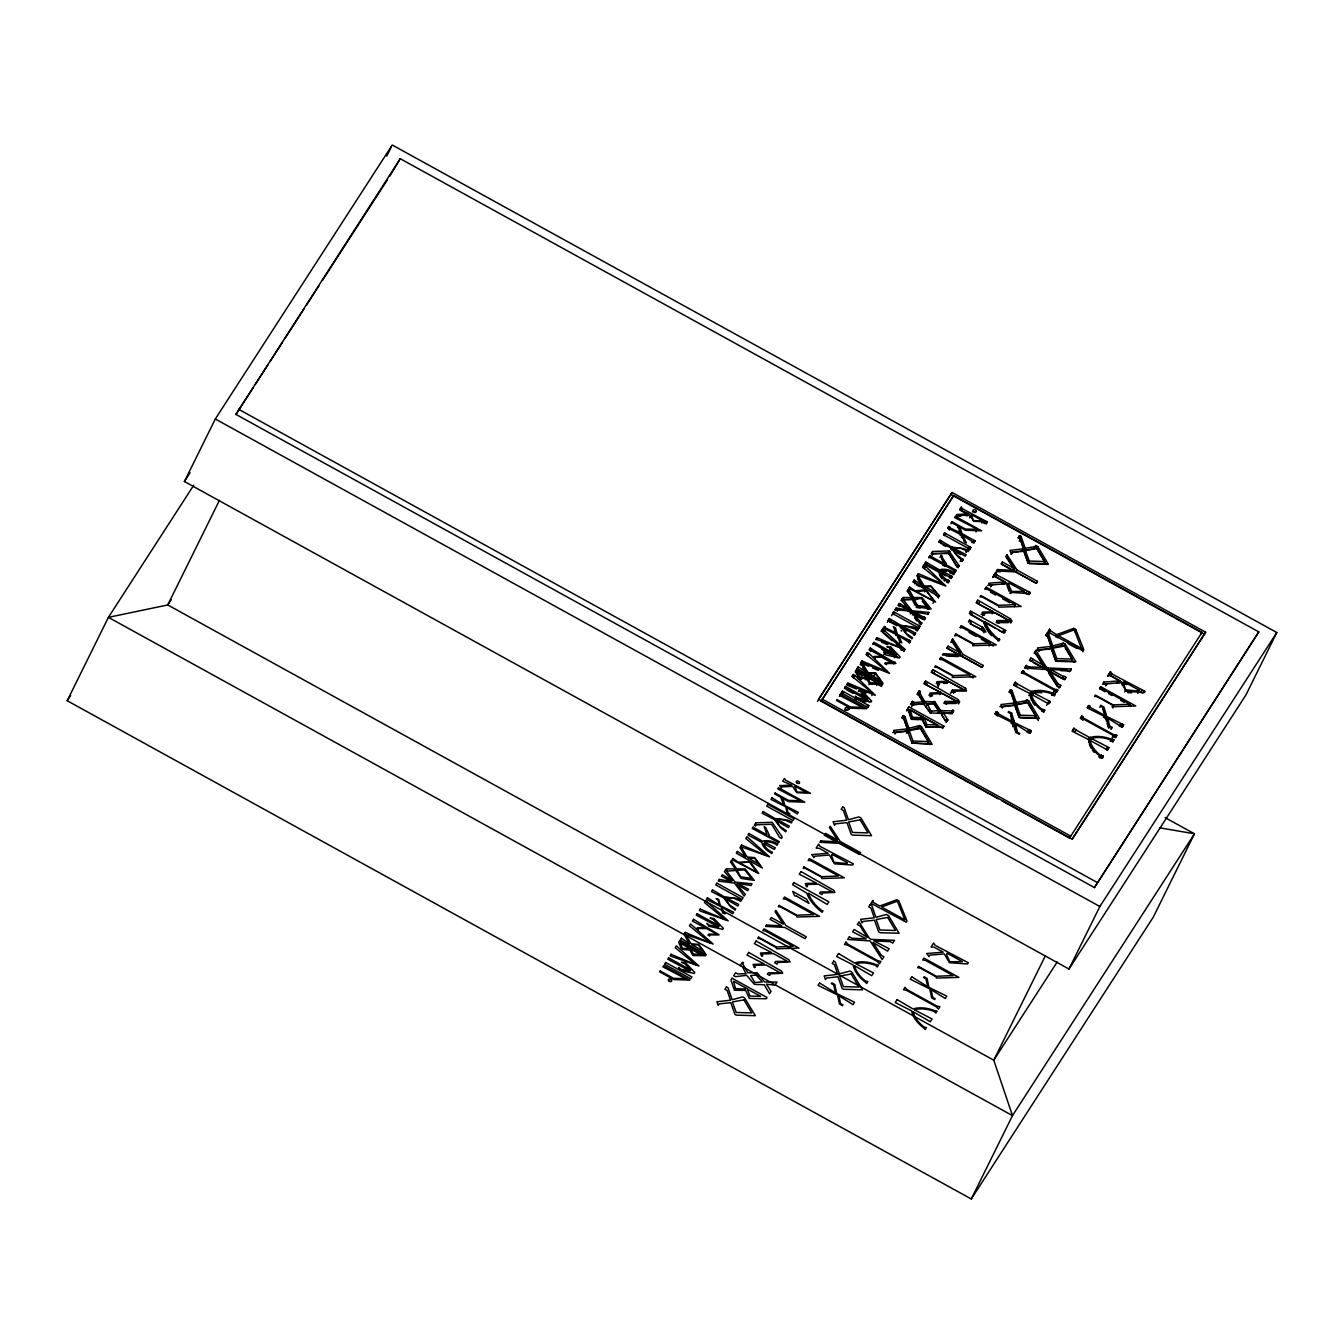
<?xml version="1.0" encoding="UTF-8"?>
<svg xmlns="http://www.w3.org/2000/svg" width="1344" height="1344" viewBox="0 0 1344 1344"><rect width="100%" height="100%" fill="white"/><g stroke="black" fill="none" stroke-linecap="round" stroke-linejoin="round"><path stroke-width="1.5" d="M1165.063 817.606L1194.463 833.801L1153.253 917.196L971.275 1198.982L67.2 700.728L108.41 617.35L193.721 485.251M184.414 481.522L215.309 418.992L392.246 145.018L1276.8 632.52L1245.888 695.05L1068.967 969.024L184.414 481.522L190.075 472.735M235.906 414.406L400.243 158.71L1258.79 631.882L1094.453 887.578L235.906 414.406L252.991 387.946M386.786 156.055L391.339 146.849M219.408 500.405L167.748 604.951L108.41 617.35L1012.486 1115.604L1194.463 833.801L1159.721 827.82M400.243 158.71L389.693 176.266M998.256 798.84L821.1 701.215L953.669 495.466L1202.04 632.352L1201.015 634.435M839.446 696.36L840.47 694.277L866.712 708.725L850.584 708.187L836.506 700.426L837.026 699.602L850.366 706.961L862.411 707.28L839.714 695.47L840.47 694.277M840.353 694.949L842.52 691.102L868.762 705.566L867.72 707.65L866.746 707.112L867.77 705.029M844.469 688.582L845.51 686.498L867.703 698.729L866.678 700.812M843.494 691.639L842.47 693.739L841.495 693.202M853.222 674.537L852.197 676.62L853.759 677.863L854.969 675.494L853.222 674.537L852.046 676.351L872.878 693.454L871.853 695.537M860.177 671.496L865.284 674.302L866.309 672.218L858.194 666.826L857.17 668.909L858.463 670.555M860.95 663.046L861.991 660.962L887.057 671.513L866.225 654.41L867.401 652.579L869.148 653.537L867.938 655.906L866.376 654.662L867.401 652.579M856.397 674.05L857.438 671.966L866.695 677.074L865.67 679.157M860.093 664.39L861.588 665.213L862.781 662.861L889.543 673.378L869.148 653.537M861.571 665.582L862.613 663.499L860.933 662.592L866.309 672.218M870.391 647.959L869.366 650.042L870.694 651.218L871.718 649.135L870.391 647.959L869.232 649.757L882.084 656.443L873.97 656.426L874.994 658.694L875.28 657.149L883.478 657.216L894.096 663.062L885.394 662.71L884.789 663.65L886.553 664.625L886.855 663.516L895.944 663.466L871.718 649.135M872.962 644.465L874.003 642.365L896.196 654.612L894.415 657.703M875.969 639.794L877.01 637.711L902.076 648.245L901.051 650.328M881.395 631.411L882.42 629.328L884.167 630.286L882.958 632.638L891.962 640.735M857.438 671.966L859.219 676.939L858.194 679.022L861.722 679.426M885.259 626.976L884.873 630.118L885.259 626.976L884.285 626.438L883.26 628.018L897.859 635.342L899.59 641.659L901.824 642.902L898.817 635.88L909.502 642.482L910.526 640.886L897.221 634.284L895.49 627.95L893.256 626.724L896.599 633.209L895.574 635.309M887.309 622.255L889.358 618.576L901.253 625.498L912.778 626.909A27.72 17.287 26.3 0 1 916.406 628.27L918.288 628.858L917.263 630.941L915.835 630.151L916.86 628.068M817.488 701.35L952.073 492.475L1205.652 632.218L1072.21 839.345M891.559 615.653L893.726 611.806L919.968 626.27L918.943 628.354L916.608 627.866M895.138 610.109L896.179 608.026L908.46 610.142L898.229 604.85L899.186 603.355L900.732 604.195L899.539 606.53L898.162 605.438M865.687 671.177L865.284 674.302M896.801 625.699L889.93 621.902L890.954 619.819M894.701 612.343L893.676 614.426L892.702 613.889M901.303 600.583L902.328 598.5L911.988 610.747L928.889 612.444L927.864 614.527M953.669 495.466L821.1 701.215M897.187 611.234L898.212 609.151M849.106 709.33L850.13 707.246M908.191 589.428L907.166 591.511L908.309 592.133L909.35 590.05L908.191 589.428L907.385 590.688L912.324 597.643L911.282 599.726L901.992 599.508M849.324 709.044L850.366 706.961M908.662 589.193L909.686 587.11L915.18 590.822L925.63 589.798L935.592 602.078L908.914 588.286L909.686 587.11M858.194 666.826L857.069 668.573L883.058 683.424L875.549 672.991L868.946 672.974L867.905 675.058L866.863 674.47L867.888 672.386L862.613 663.499M856.313 696.73L855.288 698.813L856.464 699.938L857.489 697.855L855.271 696.158L857.287 699.014L871.013 702.055L871.651 701.081L862.344 691.286L858.312 690.934L861.269 692.009L867.703 698.729M913.214 582.137L914.239 580.054L922.337 585.446L921.312 587.53M865.234 679.812L866.695 677.074M917.33 575.77L918.355 573.686L943.421 584.22L922.589 567.118L923.765 565.303L925.512 566.261L924.302 568.613L922.74 567.386L923.765 565.303M868.073 675.562L869.098 673.478L875.095 673.478L880.337 679.93L878.976 682.534M876.758 685.339L877.783 683.256L867.871 677.846L866.846 679.93M914.508 583.783L915.533 581.7M922.337 585.446L916.978 575.82L918.641 576.727L917.616 578.81L922.891 587.698L923.95 588.286L924.974 586.202L930.72 585.749L939.557 595.93L939.086 596.652L913.114 581.801L914.239 580.054M923.798 565.723L925.831 562.094L927.377 562.951L926.218 565.219L938.381 571.922A14.465 9.022 26.3 0 1 946.058 571.738M862.344 691.286L861.319 693.37L863.974 696.175M928.855 557.911L929.88 555.828L943.891 563.539L941.018 555.324L946.008 563.472L944.966 565.555L941.405 558.197L942.43 556.114M932.686 551.477L931.661 553.56L949.049 553.577L958.054 567.79L959.078 565.69L949.032 550.922L932.686 551.477L931.14 553.896L948.41 552.888L956.508 566.143L958.205 567.067L959.078 565.69M895.49 627.95L894.466 630.034L896.582 635.746M932.182 555.542L933.206 553.459M938.935 542.287L939.977 540.204L951.871 547.126L963.396 548.537A27.72 17.287 26.3 0 1 967.008 549.898L968.906 550.486L968.218 551.544L961.246 548.486L953.014 547.764L951.989 549.847L960.59 554.585M869.014 684.684L870.038 682.584L867.502 678.418M883.781 654.696L884.806 652.613L883.764 652.042L885.78 654.898L899.506 657.938L900.144 656.964L890.837 647.17L886.889 646.682L889.762 647.892L896.196 654.612M874.07 675.562L875.549 672.991M944.647 532.963L943.622 535.046L944.597 535.584L945.622 533.501L944.647 532.963L943.522 534.727L969.746 549.175L970.889 547.428L945.622 533.501M917.431 599.424L912.408 599.592L913.433 597.509L909.35 590.05M948.847 526.462L947.822 528.545L948.797 529.082L949.822 526.999L948.847 526.462L947.822 528.058L962.422 535.382L961.38 537.466M940.531 543.53L941.573 541.447M950.914 523.774L951.938 521.69L965.261 529.032L977.323 529.351L954.61 517.541L955.382 516.348L981.607 530.813L965.496 530.258L951.401 522.497L951.938 521.69M908.074 611.234L909.098 609.151L901.253 600.18L902.328 598.5M901.253 625.498L900.228 627.581L903.017 627.413M890.837 647.17L889.812 649.253L897.775 657.653M900.698 627.547L901.74 625.464M949.435 530.158L949.822 526.999M918.288 628.858L917.616 629.916L905.839 626.052L902.412 626.136L901.37 628.219L902.446 628.118M910.694 610.025L909.67 612.125L904.882 605.522M986.328 524.009L987.353 521.926L962.438 508.788L961.33 507.125L960.305 509.208L961.414 510.871L971.729 516.55M845.51 686.498L844.62 687.859L866.947 699.737L865.922 701.82L860.244 700.678M898.817 635.88L897.792 637.963M922.891 587.698L923.933 585.614L918.641 576.727M910.308 613.822L911.333 611.738L910.056 611.033L895.087 609.706L896.179 608.026M911.988 610.747L910.946 612.83L918.473 613.586M961.414 510.871L962.438 508.788M939.977 557.407L941.018 555.324M912.358 614.947L913.382 612.864L924.454 619.315L925.428 617.82L923.882 616.963L922.69 619.298L916.238 615.737M912.996 613.956L914.038 611.873L927.763 614.191L928.889 612.444M916.356 607.303L917.381 605.22M924.605 591.881L925.63 589.798M899.354 643.474L900.379 641.39M882.454 684.348L869.719 684.146L866.712 678.653L858.564 677.998L855.49 671.026L856.229 669.9L882.454 684.348L881.429 686.431L876.17 683.542M938.381 571.922L939.422 569.839A14.465 9.022 26.3 0 1 953.148 571.939L954.643 572.561L953.618 574.644L952.224 573.871L953.249 571.788M960.053 527.99L959.011 530.074L961.145 535.786L962.17 533.702L960.053 527.99L957.466 527.285L959.246 528.276L961.162 533.249L960.12 535.332M966.269 515.928L967.294 513.845M948.007 553.006L949.032 550.922M893.878 663.986L894.902 661.903M942.866 565.622L944.362 562.8M951.871 547.126L950.846 549.209L953.635 549.041M967.596 515.878L968.621 513.794L959.582 509.846L961.33 507.125M949.049 553.577L950.074 551.494M951.317 549.175L952.342 547.075M941.17 572.678A12.718 7.93 26.3 0 0 940.296 572.846L941.321 570.763L952.157 576.425L951.098 578.054L940.38 571.855L939.406 574.19A12.734 7.946 26.3 0 0 941.002 577.416M944.378 566.462L946.008 563.472M969.511 517.709L970.553 515.626L969.494 515.054L958.961 515.441L958.322 516.432L956.542 514.55L968.621 513.794M884.167 630.286L905.016 649.421L903.974 651.504L896.465 644.767M970.099 517.574L971.628 514.702L983.002 520.968L981.977 523.051M909.552 640.349L908.51 642.432L909.485 642.97L910.526 640.886M970.603 516.785L971.628 514.702M919.178 623.952L920.203 621.869L913.382 612.864M962.17 533.702L975.089 540.926L974.064 542.506L963.379 535.903L962.354 537.986M902.412 626.136L915.55 633.091L914.525 635.174L913.416 634.855L914.441 632.772M917.969 627.816L918.994 625.733M927.326 609.118L928.351 607.034L921.598 598.584L913.836 598.853L917.498 605.422L928.351 607.034M922.69 619.298L923.882 616.963M925.428 617.82L924.403 619.903L922.858 619.046M932.988 603.288L934.03 601.205L926.184 590.621L916.524 591.562L934.03 601.205M946.747 582.355L947.923 580.054L949.318 580.81L948.293 582.91L946.882 582.137M950.645 575.585L949.469 577.886L951.132 578.508L952.157 576.425M957.079 567.235L958.104 565.152M960.204 561.422L961.733 558.583L963.161 559.39L962.136 561.473L960.49 560.986M955.097 572.376L956.122 570.276L945.42 564.379M965.983 551.981L967.008 549.898M966.252 552.082L967.277 549.998M968.554 546.941L967.529 549.024L969.847 549.511L970.889 547.428M975.996 531.905L977.323 529.351M966.437 551.779L967.478 549.696M968.873 548.974L969.914 546.89M971.762 542.455L973.073 542.472L974.098 540.389M975.089 540.926L974.047 543.01L973.073 542.472M984.782 521.102L983.758 523.186L985.555 523.589L986.58 521.506M907.973 730.447L908.998 728.347L904.831 716.419L903.286 715.579L902.261 717.662L903.79 718.502L907.973 730.447L918.523 727.625L920.489 728.7L930.048 744.643M908.914 706.86L906.73 710.724L908.914 706.86L943.891 726.146L942.866 728.23L907.889 708.943M903.79 718.502L904.831 716.419M923.244 701.719L914.626 702.559L912.458 701.366L911.434 703.45L913.601 704.642L922.219 703.802L923.244 701.719L919.43 695.671L917.011 694.327L919.246 690.85L920.287 691.438L918.54 694.63L923.597 703.517L932.954 703.483L935.189 704.878L939.103 710.59L938.078 712.673M911.635 706.776L912.66 704.693L923.462 703.954L931.224 712.942L941.136 713.429L946.378 722.299L947.873 719.981L943.286 712.79L951.838 713.832L953.854 710.707L952.862 710.153L951.317 713.042L939.254 712.118L933.996 704.054L935.021 701.971L924.622 701.434L919.565 692.546L920.287 691.438M919.246 690.85L918.221 692.933L919.262 693.521M922.723 716.671L921.026 719.796L922.723 716.671L910.375 709.867L909.334 711.95L910.795 717.461M913.601 704.642L914.626 702.559M918.54 694.63L919.565 692.546M925.579 681.038L924.554 683.122L926.302 684.734L957.214 701.786L958.524 703.97L959.566 701.887L958.238 699.703L925.579 681.038L923.866 683.693L941.035 692.58L939.994 694.663M932.938 669.648L931.913 671.731L933.66 673.344L964.572 690.379L965.614 688.296L932.938 669.648L931.224 672.302L948.394 681.19L947.352 683.273L943.639 683.424M926.302 684.734L927.326 682.651M939.792 659.534L940.834 657.451L975.811 676.721L953.366 677.426L952.846 676.066L937.255 667.464L934.584 667.094L935.424 665.818L953.198 675.612L969.982 674.94L942.278 659.686L939.624 659.316L940.834 657.451M933.66 673.344L934.685 671.261M910.375 709.867L912.307 717.209L911.282 719.292L919.078 719.695M903.286 715.579L901.774 717.914L904.025 719.141L907.318 728.818L906.293 730.901L892.685 732.48M960.086 652.747L948.125 646.145L947.083 648.228L959.062 654.83L960.086 652.747L951.888 640.298L952.745 639.005L962.774 654.226L983.102 665.431L982.061 667.514L961.733 656.309L951.703 641.088L952.745 639.005M906.528 733.337L907.553 731.254L895.994 732.514L895.054 733.992L893.71 730.397L907.318 728.818M954.912 636.115L955.937 634.032L973.711 643.826L990.494 643.171L962.808 627.9L960.137 627.53L961.346 625.666L996.324 644.935L973.896 645.658L973.375 644.28L957.785 635.695L955.114 635.326L955.937 634.032M921.799 704.424L922.841 702.341M908.208 732.648L909.233 730.565L920.724 728.482L928.57 741.535L927.545 743.618L911.971 743.148L907.553 731.254M960.322 627.749L961.346 625.666M908.359 733.068L909.384 730.985M923.597 703.517L924.622 701.434M924.638 704.088L925.663 702.005M1003.968 629.53L1002.54 632.251L1004.64 632.554L1005.682 630.47L970.704 611.184L969.662 613.267L971.124 614.93L995.568 628.404M936.214 683.726L937.255 681.643L948.394 681.19M957.062 701.417L945.134 701.417L944.093 703.5L956.021 703.5L957.062 701.417L942.9 693.622L931.644 694.008L930.149 696.814L930.619 696.091M1010.47 618.811L1009.445 620.911L1010.755 623.095L1011.78 620.995L1010.47 618.811L977.81 600.163L976.786 602.246L978.533 603.859L1007.63 619.903M971.124 614.93L972.166 612.847M925.999 707.011L927.511 704.189L933.089 703.718M968.486 622.087L969.528 620.004L983.388 627.782L985.858 632.1L972.972 625.313M965.614 688.296L966.521 691.085L954.442 691.102L953.954 692.714L951.586 691.421L952.493 690.026L964.421 690.026L950.258 682.214L939.002 682.618L937.507 685.423L938.448 686.801M985.186 589.26L986.21 587.16L1021.188 606.446L998.76 607.152L998.239 605.791L982.632 597.19L979.978 596.82L980.801 595.543L998.575 605.338L1015.358 604.666L987.672 589.411L985.001 589.042L986.21 587.16M978.533 603.859L979.558 601.776M917.868 728.633L919.548 725.542L921.514 726.617L932.148 744.324L911.77 742.997M971.04 621.583L969.998 623.666L981.305 629.294M994.342 575.064L995.534 572.729L996.946 575.047L1030.193 592.502L1029.168 594.586L1025.707 593.544L1026.732 591.461M911.854 742.829L912.878 740.746M924.269 717.746L922.673 720.703L925.747 726.768L936.482 727.02L937.507 724.937L924.269 717.746L926.772 724.668L925.747 726.768M995.686 572.998L997.584 569.554L1013.057 570.394L1001.246 563.875L1002.439 562.044L1014.418 568.63L1013.376 570.713L1001.414 564.127L1002.439 562.044M911.971 743.148L912.996 741.065L909.233 730.565M920.489 728.7L921.514 726.617M932.954 703.483L933.979 701.4M990.662 586.942L991.687 584.858L990.746 586.32L988.747 583.246L1005.077 581.885L1004.035 583.968M1008.185 583.884L995.921 577.13L996.946 575.047M1007.059 554.887L1006.034 556.97L1016.047 572.191L1036.392 583.397L1037.417 581.314L1017.089 570.108L1007.059 554.887L1006.219 556.198L1014.418 568.63M927.511 704.189L930.619 710.556L929.594 712.639L930.636 713.21L931.661 711.127L939.103 710.59M948.125 646.145L946.932 647.993L958.742 654.494L957.718 656.578L946.109 655.956M1019.542 535.567L1018.5 537.65L1020.046 538.49L1024.212 550.435L1034.107 548.621L1035.804 545.53L1037.77 546.605L1048.404 564.312L1029.386 563.741L1028.026 562.985L1023.809 551.242L1012.25 552.502L1011.293 553.98L1009.966 550.385L1023.574 548.806L1020.264 539.129L1018.03 537.902L1019.542 535.567L1021.07 536.407L1025.254 548.335L1024.212 550.435M1011.226 554.585L1012.25 552.502M961.733 656.309L962.774 654.226M1020.046 538.49L1021.07 536.407M982.38 615.938L983.875 613.133L995.131 612.73L1009.294 620.542L1008.252 622.625L996.324 622.625L997.366 620.542L1009.294 620.542M1019.239 541.212L1020.264 539.129M952.174 677.695L953.198 675.612M982.85 615.216L983.875 613.133M1002.221 584.119L1003.246 582.036M939.254 712.118L940.279 710.035L935.021 701.971M972.686 645.91L973.711 643.826M981.019 629.748L982.346 627.194M940.296 712.69L941.321 710.606L952.342 710.959M984.161 623.935L985.186 621.852L1002.305 632.117M950.561 693.504L952.493 690.026M983.388 627.782L982.346 629.866L983.993 632.738M1023.574 548.806L1022.532 550.906L1010.873 552.25M947.873 719.981L946.075 721.627L941.842 715.495L942.883 713.412M992.225 613.788L993.25 611.705L976.097 602.818L977.81 600.163M953.417 693.185L954.442 691.102M1023.254 593.477L1024.296 591.394L1009.142 583.027L1007.362 586.27L1009.092 591.31M1008.101 585.11L1009.142 583.027M1025.489 550.553L1024.464 552.636L1028.227 563.136L1043.784 563.606L1044.826 561.523L1036.98 548.47L1025.489 550.553L1029.252 561.053L1044.826 561.523M1024.615 553.056L1025.64 550.973M1016.047 572.191L1017.089 570.108M946.075 721.627L947.1 719.544M951.317 713.042L952.862 710.153M957.214 701.786L958.238 699.703M1024.296 591.394L1011.696 591.461L1010.654 593.544L1009.68 593.006M1034.107 548.621L1035.804 545.53M1028.227 563.136L1029.134 560.734M1046.304 564.631L1036.728 548.688L1037.77 546.605M990.494 643.171L988.999 645.977L989.47 645.254M1014.334 606.749L1015.358 604.666M997.769 640.903L998.81 638.82L999.886 639.425L998.911 640.937L997.567 639.811A39.581 24.696 26.3 0 1 983.59 621.751L969.36 613.25L970.704 611.184M1028.143 594.014L1029.168 591.931M996.391 711.614L995.35 713.698L997.45 715.915L998.491 713.832L997.685 712.337L996.391 711.614L994.879 713.966L1014.384 723.66L1012.754 726.65L1013.342 725.743M996.66 714.42L997.685 712.337M1010.52 689.724L1009.495 691.807L1011.024 692.664L1015.207 704.592L1025.102 702.794L1026.782 699.686L1028.748 700.778L1039.382 718.469L1020.365 717.914L1019.004 717.158L1014.804 705.398L1003.229 706.675L1002.288 708.137L1000.944 704.542L1014.552 702.979L1011.259 693.302L1009.008 692.059L1010.52 689.724L1012.066 690.581L1016.232 702.509L1015.207 704.592M1015.392 682.198L1014.35 684.281L1016.4 686.062L1017.425 683.978L1015.392 682.198L1013.494 685.138L1030.142 693.638L1032.494 693.05M1011.024 692.664L1012.066 690.581M1022.801 670.723L1021.759 672.806L1023.07 673.529L1024.094 671.446L1022.801 670.723L1021.272 673.075L1024.38 673.73L1054.15 690.144L1056.25 692.362L1057.778 690.01L1054.67 689.354L1024.884 672.941L1024.094 671.446M1028.933 666.926L1026.211 665.431L1025.186 667.514L1027.908 669.01L1028.933 666.926L1043.112 667.447L1029.924 660.173L1030.949 658.09L1032.998 659.215L1031.974 661.298M1060.584 670.639L1070.328 671.042L1071.37 668.959L1047.967 668.002L1046.254 667.061L1035.871 650.462L1034.846 652.546L1045.229 669.144L1050.84 670.236M1052.772 645.926L1048.606 633.998L1047.06 633.142L1046.035 635.225L1047.581 636.082L1051.747 648.01L1062.298 645.187L1064.263 646.279L1065.288 644.196L1063.322 643.104L1052.772 645.926L1051.747 648.01M1049.614 629.194L1049.126 633.175L1050.403 630.706L1049.614 629.194L1047.85 631.932L1083.079 650.832L1083.835 649.656L1075.687 629.446L1073.722 628.37L1056.619 634.654L1055.578 636.737L1074.209 629.832L1082.794 651.739M1014.552 702.979L1013.527 705.062L999.919 706.625M1047.581 636.082L1048.606 633.998M1011.763 722.753L1011.259 723.526L1012.805 720.653L1010.537 713.597L1008.168 712.286L1008.672 711.497L1011.646 713.143L1010.621 715.226L1012.553 724.231L1016.215 726.264M1016.484 704.726L1015.442 706.81L1019.206 717.31L1034.779 717.78L1035.804 715.697L1027.958 702.626L1016.484 704.726L1020.23 715.226L1035.804 715.697M1015.594 707.23L1016.618 705.13M1012.553 724.231L1014.166 721.241L1011.646 713.143M1047.06 633.142L1045.565 635.477L1047.799 636.72L1051.092 646.397L1050.067 648.48L1036.459 650.042M1013.141 723.324L1014.166 721.241M1025.102 702.794L1026.782 699.686M1028.882 695.604L1029.907 693.521L1030.462 695.705A28.846 17.993 26.3 0 0 1041.65 710.287L1043.717 712.253L1044.742 710.17L1042.457 709.699A27.418 17.102 26.3 0 1 1031.436 694.361L1030.394 696.444A27.418 17.102 26.3 0 0 1031.99 700.963M1057.375 637.728L1058.417 635.645L1081.735 648.497M1030.142 693.638L1031.167 691.555L1033.519 690.967A28.846 17.993 26.3 0 1 1052.722 693.134L1055.359 693.756L1054.318 695.839M1035.871 650.462L1034.174 653.1L1036.896 654.595L1044.12 665.885L1043.095 667.968L1033.351 662.592M1053.024 648.144L1051.999 650.227L1055.746 660.727L1071.319 661.181L1072.344 659.098L1064.515 646.044L1053.024 648.144L1056.787 658.627L1055.746 660.727M1013.578 722.148L1031.369 730.901L1029.857 733.236L1015.661 724.366L1014.132 727.222L1015.829 732.53M1019.206 717.31L1020.113 714.907M1030.848 693.47L1031.873 691.387M1052.134 650.63L1053.175 648.547M1055.359 693.756L1054.082 695.705L1052.554 694.058A27.418 17.102 26.3 0 0 1032.696 692.395L1031.671 694.478A27.418 17.102 26.3 0 1 1033.267 694.075M1038.358 720.569L1027.723 702.862L1028.748 700.778M1045.229 669.144L1046.254 667.061M1046.942 670.085L1047.967 668.002M1061.642 646.212L1063.322 643.104M1049.698 671.076L1048.656 673.159L1057.157 686.062L1059.727 687.473L1060.752 685.39L1058.198 683.978L1049.698 671.076L1062.365 678.586M1071.37 668.959L1069.589 671.698L1067.035 670.286L1050.706 669.514L1049.681 671.597L1064.414 679.711L1065.926 677.376C1063.289 673.546 1061.575 682.097 1063.877 676.234M1055.628 660.391L1056.67 658.308M1072.697 630.454L1073.722 628.37M1074.646 631.529L1075.687 629.446M1028.261 730.246L1027.236 732.329L1030.344 732.984L1031.369 730.901M1029.034 732.262L1030.058 730.178M1042.843 709.128L1041.802 711.211M1046.455 705.281L1050.302 701.568L1032.696 692.395M1031.436 694.361L1047.715 703.332L1049.009 700.846M1052.722 693.134L1051.68 695.218L1052.419 694.781M1054.67 689.354L1053.629 691.438L1056.737 692.093L1057.778 690.01M1052.05 695.352L1053.444 692.698M1057.157 686.062L1058.198 683.978M1050.302 701.568L1049.278 703.651L1047.715 703.332M1055.443 691.37L1056.468 689.287M1065.926 677.376L1064.902 679.459L1062.852 678.317M1073.957 728.213L1072.932 730.296L1074.965 732.077L1076.006 729.994L1073.957 728.213L1072.058 731.153L1088.707 739.654L1091.059 739.066A28.846 17.993 26.3 0 1 1092.857 738.78M1112.664 736.747L1115.772 737.402L1116.797 735.319L1113.689 734.664L1083.919 718.25L1081.819 716.033L1080.794 718.116L1082.894 720.334M1082.088 718.838L1083.13 716.755M1088.623 705.499L1087.598 707.582L1088.892 708.305L1089.934 706.222L1088.623 705.499L1087.111 707.851L1106.616 717.528L1105.591 719.628M1099.728 688.8L1100.753 686.717L1135.73 706.003L1113.302 706.709L1112.782 705.331L1097.191 696.746L1094.52 696.377L1095.343 695.083L1113.118 704.878L1129.901 704.222L1102.214 688.951L1100.702 689.22M1120.039 680.786L1103.71 682.147L1102.685 684.23L1121.148 682.567L1126.238 691.32L1144.399 692.58L1145.155 691.404L1111.908 673.949L1110.497 671.63L1107.91 675.646L1110.967 675.797L1120.039 680.786L1119.014 682.886M1107.742 676.385L1110.497 671.63M1105.625 685.843L1106.65 683.76L1105.709 685.222L1103.71 682.147M1126.642 684.718L1110.883 676.032L1111.908 673.949M1099.879 707.465L1100.904 705.382L1103.894 707.028L1106.414 715.126L1105.373 717.209L1102.87 709.111M1088.707 739.654L1089.749 737.57L1092.101 736.982A28.846 17.993 26.3 0 1 1111.286 739.15L1113.924 739.771L1112.899 741.854L1110.749 740.678M1089.413 739.486L1090.438 737.402M1117.183 683.021L1118.208 680.938M1088.976 742.459L1090.001 740.376L1106.297 749.347L1107.842 749.666L1108.867 747.583L1091.261 738.41L1090.236 740.494M1103.508 717.41L1105.037 714.538L1102.786 707.465L1100.4 706.154L1100.904 705.382M1138.217 692.378L1137.679 693.218L1139.258 690.295L1124.105 681.946L1122.324 685.171L1123.063 684.029M1112.093 706.978L1113.118 704.878M1112.782 708.002L1113.823 705.902M1106.414 715.126L1105.826 716.033L1123.601 724.769L1122.089 727.121L1107.91 718.25L1106.364 721.106L1106.868 720.334M1124.642 691.908L1125.667 689.825L1123.366 683.088L1124.105 681.946M1107.91 718.25L1109.657 726.096L1108.632 728.179L1106.935 722.887M1111.001 729.49L1112.042 727.406L1109.657 726.096M1098.703 756.79A27.418 17.102 26.3 0 0 1099.997 757.814L1101.408 755.143L1103.323 756.185L1102.282 758.268L1100.148 757.092M1100.383 757.226L1101.408 755.143M1106.297 749.347L1107.574 746.878M1110.262 741.233L1111.286 739.15M1112.16 737.537L1113.689 734.664M1111.639 739.284L1110.614 741.367L1111.135 740.09A27.418 17.102 26.3 0 0 1091.261 738.41M1110.984 740.796L1112.009 738.713M1128.876 706.306L1129.901 704.222M1114.478 736.68L1115.503 734.597M1120.493 724.13L1119.468 726.214L1122.576 726.869L1123.601 724.769M1121.282 726.146L1122.307 724.063M1137.158 690.514L1140.67 692.446L1141.694 690.362M1001.918 800.856L1069.488 838.102L1070.513 836.018L822.142 699.132M1144.147 690.833L1143.106 692.916L1140.67 692.446M1045.43 955.651L993.77 1060.198L1012.486 1115.604L971.275 1198.982M1094.453 887.578L1258.79 631.882M1068.967 969.024L1099.862 906.494L1276.8 632.52M255.276 384.418L267.809 365.014M270.077 361.486L282.61 342.082M284.894 338.554L304.248 308.566M306.533 305.038L319.066 285.634M322.476 280.342L387.408 179.794M67.2 700.728L70.61 695.436M171.142 599.693L167.748 604.951L993.77 1060.198L1057.157 962.052M952.073 492.475L818.53 699.266L1072.109 839.009L1205.652 632.218M842.52 691.102L841.378 692.866L867.619 707.33L868.762 705.566M861.991 660.962L861.118 662.306L862.613 663.13M874.003 642.365L873.113 643.726L895.44 655.603L884.806 652.613M877.01 637.711L876.137 639.038L877.632 639.862L905.016 649.421M882.42 629.328L881.244 631.142L883.142 632.369M889.358 618.576L888.334 620.172L900.581 626.556L907.385 635.258A27.72 17.287 26.3 0 0 910.409 637.56L911.87 638.82L912.542 637.762L906.326 633.545L901.723 627.194L914.592 634.586L915.55 633.091M893.726 611.806L892.601 613.57L918.826 628.034L919.968 626.27M918.355 573.686L917.498 575.014L918.977 575.837L945.907 586.102L925.512 566.261M925.831 562.094L924.84 563.64L938.65 571.015A14.465 9.022 26.3 0 0 947.184 581.179L948.494 582.103L949.318 580.81M929.88 555.828L929.09 557.054L955.517 571.234L956.122 570.276M939.977 540.204L938.952 541.8L951.182 548.184L958.003 556.886A27.72 17.287 26.3 0 0 961.01 559.188L962.472 560.448L963.161 559.39M900.732 604.195L909.098 609.151M927.377 562.951L939.422 569.839M854.969 675.494L875.364 695.335L846.938 684.264L847.812 682.92L872.878 693.454M882.991 632.1L902.076 648.245M926.218 565.219L924.806 564.178M869.098 673.478L880.018 680.45M896.599 633.209L885.898 628.034M961.162 533.249L950.46 528.074M962.422 535.382L964.152 541.699L966.386 542.926L963.043 536.441M983.002 520.968L973.795 520.632L971.124 515.474M947.923 580.054L947.772 580.272A12.734 7.946 26.3 0 1 940.43 572.107L940.38 571.855M961.733 558.583L956.155 554.383L952.342 548.822L965.21 556.198L966.168 554.719L953.014 547.764M954.643 572.561L953.82 573.838L952.56 572.846A12.718 7.93 26.3 0 0 941.321 570.746M987.353 521.926L973.526 521.287L970.553 515.626M740.174 965.714L742.409 962.237L743.45 962.808L742.728 963.934L747.785 972.804L757.142 972.77L764.484 981.977L777.017 982.078L775.001 985.202L766.45 984.161L771.036 991.351L769.541 993.67L764.299 984.816L754.387 984.329L746.642 975.324L735.42 976.685L733.69 975.744L735.622 972.737L737.789 973.93L746.004 973.711L742.594 967.042M912.458 701.366L910.526 704.357L912.66 704.693M995.534 572.729L992.947 576.744L995.988 576.895L1005.077 581.885M997.584 569.554L996.71 570.914L1015.896 571.956L1036.224 583.162L1037.417 581.314M950.863 642.398L951.703 641.088M992.729 577.567L994.51 574.812L995.921 577.13M937.255 681.643L938.498 684.852L939.473 684.718L938.532 683.34M931.644 694.008L932.114 696.108L931.14 696.259L929.897 693.05L941.035 692.58M919.548 725.542L908.998 728.347M945.134 701.417L944.227 702.811L946.596 704.122L947.083 702.509L959.566 701.887M997.366 620.542L996.458 621.936L998.81 623.246L999.314 621.634L1011.78 620.995M998.81 638.82L998.592 639.156A37.884 23.638 26.3 0 1 985.186 621.852M943.891 726.146L943.102 727.356L926.15 727.037L922.572 719.057L911.282 718.855L907.754 708.641M983.102 665.431L981.91 667.262L961.582 656.057L942.396 655.015L943.27 653.654L958.742 654.494M1005.682 630.47L1004.002 633.058L999.046 630.319M1030.193 592.502L1029.437 593.678L1011.276 592.418L1006.186 583.666L987.722 585.329M1026.211 665.431L1024.514 668.069L1046.959 669.564L1058.988 688.128L1060.752 685.39M1030.949 658.09L1029.437 660.442L1031.738 661.181M1050.403 630.706L1056.619 634.654M1032.998 659.215L1044.12 665.885M1012.805 720.653L1012.301 721.442L998.491 713.832M1014.384 723.66L1016.299 732.665L1019.29 734.311L1019.794 733.522L1017.408 732.211L1015.661 724.366M1043.482 712.135L1044.742 710.17M1081.819 716.033L1080.307 718.385L1083.415 719.04L1113.185 735.454L1115.285 737.654L1116.797 735.319M1100.753 686.717L1099.543 688.582L1104.97 691.69M1105.037 714.538L1104.533 715.327L1090.723 707.717L1089.934 706.222M1106.616 717.528L1108.548 726.55L1111.522 728.196L1112.042 727.406M1139.258 690.295L1138.704 691.135L1125.667 689.825M1099.997 757.814L1100.215 756.302A28.846 17.993 26.3 0 1 1089.043 741.72L1088.472 739.536M1106.062 749.213L1107.103 750.322L1108.867 747.583M1102.063 758.15L1103.323 756.185M1112.664 741.72L1113.924 739.771M1069.488 838.102L1202.04 632.352M1025.254 548.335L1035.149 546.538M1016.232 702.509L1026.127 700.711M1051.092 646.397L1037.501 647.959L1038.828 651.554L1039.786 650.076L1051.344 648.816L1055.544 660.559L1056.922 661.315L1075.922 661.886L1065.288 644.196M951.989 549.847L953.064 549.746M993.25 611.705L982.128 612.175L983.371 615.384L984.346 615.233L983.405 613.855M981.086 614.258L984.799 614.09M928.855 695.134L932.568 694.982M955.718 516.314L960.994 516.113M913.433 597.509L921.967 597.542L931.123 608.983L917.851 607.034L912.727 599.105L904.31 599.676L903.017 597.425L912.324 597.643M951.468 692.11L955.433 692.11M926.772 724.668L937.507 724.937M1056.787 658.627L1072.344 659.098M912.996 741.065L928.57 741.535M912.307 717.209L922.051 717.713M996.559 571.637L1000.423 571.838M1127.633 692.58L1131.648 692.832M870.038 682.584L877.783 683.256M859.219 676.939L866.275 677.729M916.457 607.505L920.086 608.042M857.489 697.855L866.947 699.737M881.765 642.23L887.544 644.65M862.882 663.869L868.678 666.288M872.525 667.918L878.321 670.354M846.77 685.003L856.414 689.052M860.278 690.682L866.057 693.118M951.048 494.558L1204.627 634.301M1034.762 547.613L1036.728 548.688M942.262 544.471L945.689 546.37M1011.696 591.461L1008.386 584.186M990.427 592.15L995.669 595.039M1002.674 598.886L1009.663 602.75M942.127 573.854L945.806 575.87M1068.144 643.658L1077.115 648.598M923.933 585.614L924.974 586.202M916.205 584.724L919.615 586.606M1108.464 693.622L1111.975 695.554M1120.711 700.375L1124.206 702.307M1127.7 704.222L1131.211 706.154M1050.706 669.514L1063.625 676.637M969.058 632.57L976.063 636.418M981.305 639.324L993.552 646.061M914.038 611.873L923.731 617.215M1104.785 718.116L1108.464 720.149M920.203 621.869L922.118 622.927L920.993 624.674L911.333 611.738M1017.425 683.978L1031.167 691.555M903.101 629.16L906.528 631.058M1025.758 701.77L1027.723 702.862M1076.006 729.994L1089.749 737.57M969.528 675.914L973.022 677.846M883.26 628.522L884.234 629.059M881.496 649.169L890.047 653.873M881.395 657.115L890.316 662.021M951.821 712.236L952.829 712.79M940.279 710.035L941.321 710.606M867.888 672.386L868.946 672.974M930.619 710.556L931.661 711.127M855.187 671.983L862.193 675.83M865.687 677.762L869.182 679.694M846.182 689.522L853.02 693.286M238.476 409.198L1097.023 882.37M215.309 418.992L1099.862 906.494M888.334 620.659L889.93 621.902M866.628 698.964L869.282 701.77M935.878 594.787L938.532 598.013M922.236 601.272L928.788 609.437M914.626 617.954L916.91 620.962M926.906 708.422L928.704 711.228M1109.472 673.714L1110.883 676.032M1065.322 648.043L1073.839 662.206M862.63 667.363L866.863 674.47M912.946 601.188L915.499 605.774M909.132 593.628L912.408 599.592M901.102 630.202L901.622 631.142M969.528 620.004L971.443 624.473M949.754 572.897A14.465 9.022 26.3 0 1 950.947 573.418M972.367 511.879A1.781 1.109 26.3 0 1 975.022 512.585M1101.022 755.731A27.418 17.102 26.3 0 1 1090.001 740.376M844.754 709.817A1.781 1.109 26.3 0 1 846.787 710.354M1094.167 752.371A27.418 17.102 26.3 0 1 1092.353 750.002M1091.395 748.49A27.418 17.102 26.3 0 1 1089.362 743.954M1034.662 705.18A27.418 17.102 26.3 0 1 1032.83 702.475M1034.275 692.765A28.846 17.993 26.3 0 1 1041.701 692.748M944.798 581.129A12.734 7.946 26.3 0 1 943.908 580.44M942.295 578.962A12.734 7.946 26.3 0 1 941.606 578.206M991.603 635.762A37.884 23.638 26.3 0 1 986.194 628.37M985.421 626.892A37.884 23.638 26.3 0 1 984.732 625.414M660.19 970.99L659.669 971.796L673.747 979.558L689.875 980.112L663.65 965.647L662.878 966.84L685.574 978.65L673.529 978.331L660.19 970.99M665.683 962.489L664.558 964.253L690.782 978.701L691.925 976.937L665.683 962.489M668.674 957.869L667.783 959.23L690.11 971.107L680.652 969.226L678.434 967.529L680.45 970.385L694.193 973.442L694.814 972.451L685.507 962.674L681.475 962.304L684.432 963.379L690.866 970.099L668.674 957.869M670.975 954.29L670.118 955.634L671.597 956.458L698.981 966.017L676.385 945.907L675.209 947.738L696.041 964.841L670.975 954.29M679.392 941.27L678.653 942.413L681.744 949.368L689.875 950.04L692.882 955.517L705.617 955.718L679.392 941.27M681.374 938.196L680.249 939.943L706.222 954.794L698.729 944.378L691.051 943.774L685.776 934.886L683.911 934.248L689.472 943.606L681.374 938.196M685.154 932.35L684.298 933.677L685.776 934.5L713.16 944.059L690.564 923.95L689.388 925.781L710.22 942.883L685.154 932.35M693.554 919.33L692.395 921.127L705.247 927.814L697.133 927.797L698.158 930.065L698.443 928.519L706.658 928.586L717.259 934.433L708.557 934.08L707.952 935.021L709.716 935.995L710.035 934.886L719.107 934.836L693.554 919.33M697.166 913.752L696.276 915.113L718.603 926.99L709.145 925.109L706.927 923.412L708.943 926.268L722.669 929.326L723.307 928.334L714 918.54L710.052 918.07L712.925 919.262L719.359 925.982L697.166 913.752M700.174 909.082L699.317 910.426L700.795 911.232L728.179 920.808L705.583 900.698L704.407 902.513L725.239 919.615L700.174 909.082M707.448 897.809L706.44 899.388L721.022 906.713L722.753 913.046L725.34 913.735L723.542 912.761L721.997 907.25L732.665 913.853L733.69 912.274L720.384 905.654L718.654 899.338L716.083 898.632L717.864 899.606L719.426 905.117L707.448 897.809M712.522 889.963L711.497 891.542L723.744 897.943L730.548 906.629A27.72 17.287 26.3 0 0 733.572 908.93L735.034 910.19L735.706 909.132L729.49 904.915L724.886 898.565L737.772 905.957L738.73 904.462L725.575 897.506L733.807 898.229L740.779 901.286L741.468 900.228L739.57 899.64A27.72 17.287 26.3 0 0 735.941 898.279L724.433 896.885L712.522 889.963M716.906 883.176L715.764 884.94L741.989 899.405L743.131 897.641L716.906 883.176M719.342 879.413L718.25 881.093L734.496 883.109L744.156 896.045L745.298 894.298L736.562 884.251L747.634 890.686L748.591 889.19L737.201 883.243L750.926 885.578L752.052 883.831L735.151 882.118L725.491 869.87L724.416 871.55L732.262 880.522L722.366 874.726L721.392 876.221L731.623 881.53L719.342 879.413M731.354 860.798L730.548 862.058L735.487 869.03L726.197 868.795L727.474 871.046L735.89 870.492L741.014 878.405L754.286 880.37L745.13 868.93L736.613 868.896L731.354 860.798M732.85 858.48L732.094 859.673L758.755 873.449L750.271 861.974L738.343 862.193L732.85 858.48M737.402 851.424L736.277 853.171L762.266 868.022L754.757 857.606L747.096 857.002L741.804 848.114L739.956 847.476L745.517 856.834L737.402 851.424M741.518 845.057L740.662 846.401L742.157 847.207L769.524 856.766L746.945 836.674L745.769 838.488L766.601 855.59L741.518 845.057M748.994 833.482L748.003 835.027L761.83 842.386A14.465 9.022 26.3 0 0 770.347 852.55L771.658 853.474L772.481 852.197L770.935 851.642A12.734 7.946 26.3 0 1 763.61 843.494L774.278 849.425L775.32 847.795L764.501 842.134A12.718 7.93 26.3 0 1 775.723 844.234L776.983 845.225L777.806 843.931L776.311 843.31A14.465 9.022 26.3 0 0 762.586 841.21L748.994 833.482M753.06 827.198L752.254 828.442L778.68 842.604L779.285 841.663L768.583 835.766L769.171 834.842L765.61 827.484L764.182 826.694L767.054 834.926L753.06 827.198M755.866 822.847L754.303 825.266L755.63 825.989L756.386 824.83L771.574 824.258L779.688 837.514L781.368 838.438L782.242 837.077L772.195 822.293L755.866 822.847M763.14 811.591L762.115 813.17L774.362 819.571L781.166 828.257A27.72 17.287 26.3 0 0 784.19 830.558L785.635 831.818L786.324 830.76L780.091 826.543L775.505 820.193L788.374 827.585L789.331 826.09L776.194 819.134L784.426 819.857L791.398 822.914L792.07 821.856L790.188 821.268A27.72 17.287 26.3 0 0 786.559 819.907L775.034 818.496L763.14 811.591M767.81 804.334L766.685 806.098L792.91 820.562L794.052 818.798L767.81 804.334M772.01 797.849L770.986 799.428L785.585 806.753L787.315 813.07L789.886 813.775L788.105 812.801L786.542 807.29L797.227 813.876L798.252 812.297L784.946 805.678L783.216 799.361L780.982 798.134L783.989 805.157L772.01 797.849M775.102 793.061L774.581 793.884L788.659 801.629L804.787 802.183L778.546 787.718L777.773 788.911L800.486 800.722L788.441 800.402L775.102 793.061M779.923 785.602L781.486 787.802L782.124 786.811L792.658 786.425L796.69 792.674L810.516 793.296L785.602 780.158L784.493 778.512L782.746 781.217L791.784 785.165L779.923 785.602M689.858 948.444L682.382 948.326L680.602 943.337L689.858 948.444M692.261 944.849L703.517 951.3L698.275 944.849L692.261 944.849M748.306 858.077L759.545 864.528L754.303 858.077L748.306 858.077M794.808 786.089L796.958 792.019L806.165 792.338L794.808 786.089M691.034 949.234L693.218 953.971L700.963 954.626L691.034 949.234M925.126 586.706L936.382 593.158L931.14 586.706L925.126 586.706M726.449 986.95L724.937 989.285L727.188 990.528L730.481 1000.205L716.89 1001.767L718.217 1005.362L719.174 1003.884L730.733 1002.624L734.933 1014.367L736.294 1015.123L755.311 1015.694L744.677 998.004L742.711 996.912L732.161 999.734L727.994 987.806L726.449 986.95M732.077 978.23L730.934 980.028L734.446 990.226L745.735 990.444L749.314 998.424L766.265 998.743L767.054 997.517L732.077 978.23M748.759 952.426L747.029 955.08L764.198 963.95L753.06 964.421L754.303 967.63L755.294 967.478L754.807 965.378L766.063 964.992L780.226 972.787L768.298 972.804L767.39 974.198L769.759 975.492L770.263 973.879L782.729 973.258L781.418 971.074L748.759 952.426M756.118 941.018L754.404 943.673L771.557 952.56L760.418 953.03L761.662 956.239L762.653 956.088L762.166 953.988L773.422 953.585L787.584 961.397L775.656 961.397L774.749 962.791L777.118 964.102L777.622 962.489L790.087 961.85L788.777 959.666L756.118 941.018M758.587 937.188L757.764 938.465L760.418 938.834L776.009 947.436L776.546 948.814L798.974 948.091L763.997 928.822L762.787 930.686L765.458 931.056L793.145 946.31L776.362 946.982L758.587 937.188M766.433 925.042L765.559 926.402L784.745 927.444L805.073 938.65L806.266 936.802L785.938 925.596L775.908 910.375L775.068 911.686L783.266 924.118L771.288 917.532L770.095 919.363L781.906 925.882L766.433 925.042M779.117 905.402L778.277 906.696L780.948 907.066L796.538 915.65L797.059 917.028L819.487 916.322L784.51 897.036L783.317 898.901L785.971 899.27L813.658 914.542L796.891 915.214L779.117 905.402M793.867 882.571L792.54 884.621L806.753 893.138A39.581 24.696 26.3 0 0 820.747 911.198L822.074 912.307L823.066 910.795L821.755 910.526A37.884 23.638 26.3 0 1 808.349 893.222L827.165 904.428L828.845 901.841L793.867 882.571M800.974 871.55L799.26 874.205L816.43 883.075L805.291 883.546L806.534 886.754L807.526 886.603L807.038 884.503L818.294 884.117L832.457 891.912L820.529 891.929L819.622 893.323L821.99 894.617L822.494 893.004L834.96 892.382L833.65 890.198L800.974 871.55M803.964 866.914L803.141 868.19L805.812 868.56L821.402 877.162L821.923 878.522L844.351 877.817L809.374 858.547L808.164 860.412L810.835 860.782L838.522 876.036L821.738 876.708L803.964 866.914M811.91 854.616L813.91 857.69L814.85 856.229L829.349 855.036L834.439 863.806L852.6 865.049L853.373 863.873L820.109 846.418L818.698 844.099L816.11 848.114L819.168 848.266L828.24 853.272L811.91 854.616M820.764 840.924L819.874 842.285L839.059 843.326L859.387 854.532L860.58 852.684L840.252 841.478L830.222 826.258L829.382 827.568L837.581 840.017L825.602 833.414L824.41 835.262L836.22 841.764L820.764 840.924M842.705 806.938L841.193 809.273L843.444 810.516L846.737 820.193L833.129 821.755L834.473 825.35L835.414 823.872L846.972 822.612L851.189 834.355L852.55 835.111L871.567 835.682L860.933 817.992L858.967 816.9L848.417 819.722L844.25 807.794L842.705 806.938M796.555 896.062L794.623 895.843L792.691 891.374L806.551 899.153L809.021 903.47L796.555 896.062M750.674 975.576L754.841 982.498L762.266 981.96L756.252 975.089L750.674 975.576M745.886 988.058L745.214 989.083L735.47 988.579L733.538 981.238L745.886 988.058M832.306 854.414L831.566 855.557L833.868 862.294L846.922 863.604L847.459 862.764L832.306 854.414M747.432 989.117L749.935 996.055L760.67 996.307L747.432 989.117M819.554 982.985L818.042 985.337L837.547 995.03L839.479 1004.035L842.453 1005.682L842.957 1004.909L840.588 1003.598L838.824 995.736L853.02 1004.623L854.532 1002.271L836.741 993.535L834.826 984.514L831.835 982.867L831.331 983.657L833.717 984.967L835.464 992.813L819.554 982.985M833.683 961.111L832.188 963.446L834.422 964.673L837.715 974.35L824.124 975.929L825.451 979.524L826.409 978.046L837.967 976.769L842.167 988.529L843.545 989.285L862.546 989.856L851.911 972.149L849.946 971.074L839.395 973.879L835.229 961.951L833.683 961.111M838.555 953.568L836.657 956.508L853.07 964.891L853.642 967.075A28.846 17.993 26.3 0 0 864.814 981.658L866.645 983.506L867.905 981.557L865.62 981.086A27.418 17.102 26.3 0 1 854.599 965.731L871.702 975.694L873.466 972.938L855.859 963.766A27.418 17.102 26.3 0 1 875.717 965.446L877.262 967.075L878.522 965.126L875.885 964.505A28.846 17.993 26.3 0 0 856.699 962.354L854.33 962.926L838.555 953.568M845.964 942.11L844.435 944.446L847.543 945.101L877.33 961.514L879.413 963.732L880.942 961.38L877.834 960.725L848.047 944.328L845.964 942.11M849.391 936.802L847.678 939.439L870.122 940.934L882.151 959.498L883.915 956.76L881.362 955.366L872.861 942.446L887.578 951.098L889.106 948.746L873.869 940.884L890.215 941.657L892.769 943.068L894.533 940.33L871.13 939.372L869.417 938.431L859.051 921.85L857.338 924.487L860.059 925.982L867.283 937.255L854.112 929.46L852.6 931.812L866.275 938.818L852.096 938.297L849.391 936.802M870.24 904.512L868.728 906.847L870.962 908.09L874.272 917.767L860.664 919.33L861.991 922.925L862.949 921.463L874.507 920.186L878.707 931.946L880.085 932.702L899.102 933.257L888.468 915.566L886.502 914.474L875.952 917.297L871.769 905.369L870.24 904.512M872.794 900.564L871.013 903.319L906.242 922.202L906.998 921.026L898.85 900.816L896.902 899.741L879.782 906.024L873.314 902.462L872.794 900.564M897.12 999.583L895.238 1002.523L911.652 1010.906L912.206 1013.09A28.846 17.993 26.3 0 0 923.378 1027.673L925.226 1029.521L926.486 1027.572L924.202 1027.102A27.418 17.102 26.3 0 1 913.164 1011.746L930.266 1021.709L932.047 1018.97L914.441 1009.798A27.418 17.102 26.3 0 1 934.298 1011.461L935.827 1013.107L937.087 1011.142L934.45 1010.537A28.846 17.993 26.3 0 0 915.264 1008.37L912.912 1008.941L897.12 999.583M904.982 987.42L903.47 989.755L906.578 990.41L936.348 1006.824L938.448 1009.042L939.96 1006.69L936.869 1006.034L907.082 989.621L904.982 987.42M911.803 976.87L910.274 979.222L929.779 988.915L931.711 997.92L934.702 999.566L935.206 998.777L932.82 997.466L931.073 989.621L945.252 998.491L946.781 996.156L928.99 987.403L927.058 978.398L924.084 976.752L923.58 977.542L925.949 978.852L927.696 986.698L911.803 976.87M918.523 966.47L917.683 967.747L920.354 968.117L935.945 976.718L936.466 978.079L958.894 977.374L923.916 958.087L922.723 959.969L925.378 960.338L953.064 975.593L936.298 976.265L918.523 966.47M926.873 953.518L928.872 956.592L929.813 955.13L944.311 953.938L949.402 962.707L967.562 963.95L968.335 962.774L935.071 945.319L933.677 943.001L931.073 947.016L934.13 947.167L943.202 952.174L926.873 953.518M947.268 953.316L946.529 954.458L949.822 961.733L962.422 961.666L947.268 953.316M897.372 901.202L881.58 907.015L904.898 919.867L897.372 901.202M860.143 819.84L848.652 821.94L852.415 832.44L867.989 832.894L860.143 819.84M887.678 917.414L876.187 919.514L879.95 930.014L895.524 930.485L887.678 917.414M851.122 974.014L839.647 976.097L843.394 986.597L858.967 987.067L851.122 974.014M743.887 999.852L732.413 1001.952L736.159 1012.452L751.733 1012.906L743.887 999.852M749.347 861.991L739.687 862.932L757.193 872.575L749.347 861.991M744.761 869.971L736.999 870.223L740.662 876.792L751.531 878.405L744.761 869.971M668.69 980.7A1.781 1.109 26.3 0 0 671.563 981.187A1.781 1.109 26.3 0 0 669.749 979.07A1.781 1.109 26.3 0 0 668.69 980.7M796.606 782.628A1.781 1.109 26.3 0 0 799.478 783.115A1.781 1.109 26.3 0 0 797.664 781.015A1.781 1.109 26.3 0 0 796.606 782.628M845.527 709.33A1.781 1.109 26.3 0 0 848.4 709.8A1.781 1.109 26.3 0 0 846.569 707.7A1.781 1.109 26.3 0 0 845.527 709.33M973.442 511.258A1.781 1.109 26.3 0 0 976.298 511.728A1.781 1.109 26.3 0 0 974.484 509.628A1.781 1.109 26.3 0 0 973.442 511.258"/></g></svg>
